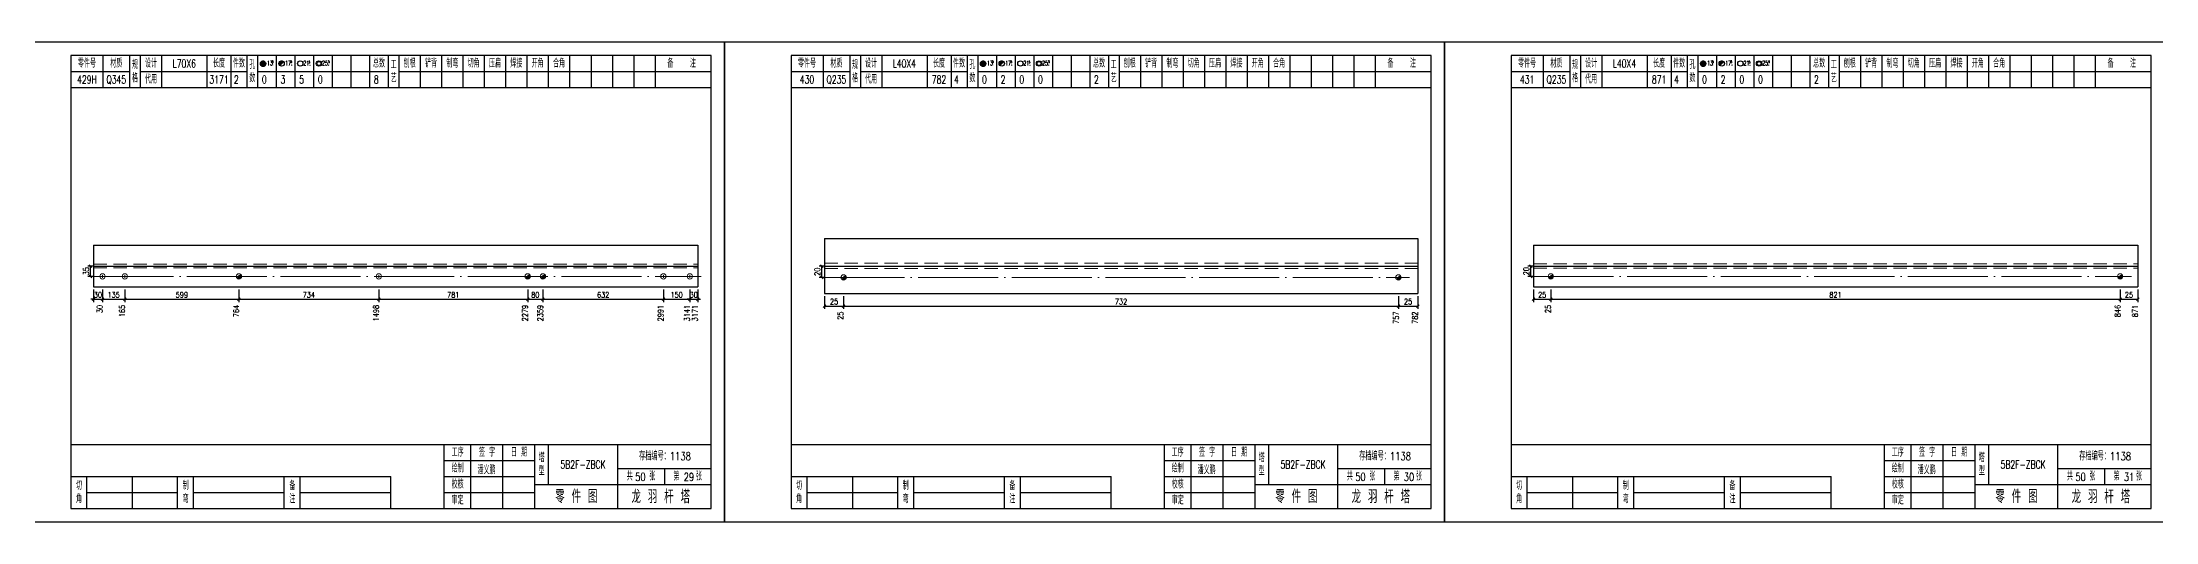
# Model space of a CAD drawing. Header units: millimetres. Extents: x 0 to 30240, y -10896 to -1348.
# Drawn here: x 7574 to 8367, y -3152 to -2972 of the extents above; entities that cross this region are included whole.
import ezdxf
from ezdxf.enums import TextEntityAlignment as Align

# ---------------------------------------------------------------- set-up
doc = ezdxf.new("R2010")
doc.units = ezdxf.units.MM
doc.header["$LTSCALE"] = 20
doc.header["$PDMODE"] = 1
doc.linetypes.add('DASHDOT2X', pattern=[1.75, 1.5, -0.125, 0, -0.125])
doc.linetypes.add('HIDDEN', pattern=[0.375, 0.25, -0.125])
for name, color, linetype, lineweight in [('1', 7, 'Continuous', 25), ('11', 3, 'Continuous', 13), ('2', 1, 'HIDDEN', 13), ('5', 1, 'Continuous', 13), ('7', 2, 'DASHDOT2X', 13)]:
    doc.layers.add(name, color=color, linetype=linetype, lineweight=lineweight)
doc.styles.get("Standard").update_dxf_attribs({"font": 'simplex', "width": 0.7, "bigfont": 'gbhzfs.shx'})
doc.styles.add('SYMBOL_TXT', font='txt.shx', dxfattribs={"width": 0.6})
doc.styles.add('TITLE_TXT', font='simplex.shx', dxfattribs={"width": 0.75, "height": 2.5, "bigfont": 'gbhzfs.shx'})
doc.dimstyles.get("Standard").update_dxf_attribs({"dimtxt": 2.1, "dimasz": 1, "dimexe": 1.05, "dimexo": 0, "dimgap": 0.63, "dimtad": 1, "dimzin": 0, "dimdsep": 46, "dimtxsty": 'standard', "dimblk": 'OBLIQUE', "dimblk1": 'OBLIQUE', "dimblk2": 'OBLIQUE', "dimcen": 0.09, "dimadec": 0, "dimazin": 0, "dimtfac": 1, "dimtdec": 1, "dimtix": 1, "dimtmove": 0, "dimatfit": 3, "dimfxl": 0, "dimtolj": 1, "dimtzin": 0, "dimarcsym": 0})
pattern_1 = [(0, (-3, 0), (0, 0.0125), [])]

# ---------------------------------------------------------------- blocks, each defined once
blk = doc.blocks.new('M12_HOLE')
h = blk.add_hatch()
h.set_pattern_fill('LINE', scale=0.1, style=0)
h.set_pattern_definition(pattern_1)
h.paths.add_polyline_path([(-5, 0, 1), (-1, 0, 1)])
at = {"color": 7}
blk.add_circle((-3, 0), 2, dxfattribs=at)
at = {"color": 7, "attachment_point": 1, "style": 'SYMBOL_TXT'}
for s, insert, char_height, width in [('13\\f??|b0|i0|c0|p54;.', (-0.1, 2.1), 3.5, 5.707), ('5', (3.7, 2.3), 1.8, 2.931)]:
    blk.add_mtext(s, dxfattribs=dict(at, insert=insert, char_height=char_height, width=width))
blk = doc.blocks.new('M16_HOLE')
h = blk.add_hatch()
h.set_pattern_fill('LINE', scale=0.1, style=0)
h.set_pattern_definition(pattern_1)
h.paths.add_polyline_path([(-1.6, 1.4, 0.668179), (-5, 0, 0.198912), (-4.4, -1.4)])
at = {"color": 7}
blk.add_circle((-3, 0), 2, dxfattribs=at)
at = {"color": 7, "attachment_point": 1, "style": 'SYMBOL_TXT'}
for s, insert, char_height, width in [('17.', (-0.4, 2.1), 3.5, 6.316), ('5', (3.6, 2.3), 1.8, 1.822)]:
    blk.add_mtext(s, dxfattribs=dict(at, insert=insert, char_height=char_height, width=width))
blk = doc.blocks.new('M20_HOLE')
at = {"color": 7}
blk.add_circle((-3, 0), 2, dxfattribs=at)
at = {"color": 7, "attachment_point": 1, "style": 'SYMBOL_TXT'}
for s, insert, char_height, width in [('21.', (-0.7, 2), 3.5, 6.074), ('5', (3.3, 2), 1.8, 1.458)]:
    blk.add_mtext(s, dxfattribs=dict(at, insert=insert, char_height=char_height, width=width))
blk = doc.blocks.new('M24_HOLE')
at = {"color": 7}
for radius in [2, 1.5]:
    blk.add_circle((-3, 0), radius, dxfattribs=at)
at = {"color": 7, "attachment_point": 1, "style": 'SYMBOL_TXT'}
for s, insert, char_height, width in [('25.', (-0.7, 2.1), 3.5, 2.429), ('5', (3.9, 2.3), 1.8, 1.944)]:
    blk.add_mtext(s, dxfattribs=dict(at, insert=insert, char_height=char_height, width=width))
blk = doc.blocks.new('JgCard')
for p, q in [((270, 180), (0, 180)), ((0, 180), (0, 0)), ((265, 175), (25, 175)), ((25, 175), (25, 5)), ((37, 175), (37, 163)), ((47, 175), (47, 163)), ((51, 175), (51, 163)), ((59, 175), (59, 163)), ((76, 175), (76, 163)), ((85, 175), (85, 163)), ((91, 175), (91, 163)), ((95, 175), (95, 163)), ((102, 175), (102, 163)), ((109, 175), (109, 163)), ((116, 175), (116, 163)), ((123, 175), (123, 163)), ((130, 175), (130, 163)), ((137, 175), (137, 163)), ((144, 175), (144, 163)), ((148, 175), (148, 163)), ((156, 175), (156, 163)), ((164, 175), (164, 163)), ((172, 175), (172, 163)), ((180, 175), (180, 163)), ((188, 175), (188, 163)), ((196, 175), (196, 163)), ((204, 175), (204, 163)), ((212, 175), (212, 163)), ((220, 175), (220, 163)), ((228, 175), (228, 163)), ((236, 175), (236, 163)), ((244, 175), (244, 163)), ((265, 5), (265, 175)), ((270, 0), (270, 180)), ((25, 169), (47, 169)), ((51, 169), (91, 169)), ((95, 169), (144, 169)), ((148, 169), (265, 169)), ((25, 163), (265, 163)), ((25, 29), (265, 29)), ((165, 5), (165, 29)), ((175, 5), (175, 29)), ((187, 5), (187, 29)), ((199, 5), (199, 29)), ((204, 29), (204, 14)), ((230, 5), (230, 29)), ((25, 17), (145, 17)), ((31, 5), (31, 17)), ((48, 17), (48, 5)), ((65, 5), (65, 17)), ((71, 5), (71, 17)), ((105, 5), (105, 17)), ((111, 5), (111, 17)), ((145, 5), (145, 17)), ((165, 23), (199, 23)), ((165, 17), (199, 17)), ((230, 20), (265, 20)), ((247.5, 20), (247.5, 14)), ((31, 11), (65, 11)), ((71, 11), (105, 11)), ((111, 11), (145, 11)), ((165, 11), (199, 11)), ((199, 14), (265, 14)), ((0, 0), (270, 0)), ((25, 5), (265, 5))]:
    blk.add_line(p, q)
blk.add_lwpolyline([(96.03, 171.99, -1), (98.03, 171.99, -1)], format="xyb", close=True)
blk.add_point((145, 96))
at = {"xscale": 0.5, "yscale": 0.5, "zscale": 0.5}
for name, p in [('M12_HOLE', (98.53, 171.99)), ('M16_HOLE', (105.5, 172)), ('M20_HOLE', (112.5, 172)), ('M24_HOLE', (119.5, 172))]:
    blk.add_blockref(name, p, dxfattribs=at)
at = {"style": 'TITLE_TXT', "width": 0.75}
for s, height, p in [('存档编号：1138', 3.076, (238.02, 23.07)), ('潘义鹏', 3, (177.45, 17.91)), ('龙 羽 杆 塔', 5, (235.17, 6.97))]:
    blk.add_text(s, height=height, dxfattribs=at).set_placement(p)
at = {"attachment_point": 5, "style": 'TITLE_TXT'}
for s, insert, char_height, width in [('零件号', (31, 172), 3, 15), ('材质', (42, 172), 3, 8), ('规格', (49, 169), 3, 4), ('代用', (55, 166), 3, 8), ('设计', (55, 172), 3, 8), ('长度', (80.5, 172), 3, 8), ('件数', (88, 172), 3, 6), ('孔数', (93, 169), 3, 4), ('总数', (140.5, 172), 3, 7), ('工\\P艺', (146, 169), 3, 4), ('刨根', (152, 172), 3, 8), ('铲背', (160, 172), 3, 8), ('制弯', (168, 172), 3, 8), ('切角', (176, 172), 3, 8), ('压扁', (184, 172), 3, 8), ('焊接', (192, 172), 3, 8), ('开角', (200, 172), 3, 8), ('合角', (208, 172), 3, 8), ('备    注', (254, 172), 3, 22), ('工序', (170, 26), 3, 10), ('签 字', (181, 26), 3, 12), ('日 期', (193, 26), 3, 12), ('塔\\P型', (201.5, 21.5), 3, 5), ('绘制', (170, 20), 3, 10), ('共    张', (238.75, 17), 3, 17.5), ('第    张', (256.25, 17), 3, 17.5), ('切\\P角', (28, 11), 3, 6), ('制\\P弯', (68, 11), 3, 6), ('备\\P注', (108, 11), 3, 6), ('校核', (170, 14), 3, 10), ('审定', (170, 8), 3, 10), ('零 件 图', (214.5, 9.5), 5, 31)]:
    blk.add_mtext(s, dxfattribs=dict(at, insert=insert, char_height=char_height, width=width))
blk = doc.blocks.new('M20')
for p, q in [((-0.5, 0), (0.5, 0)), ((0, -0.5), (0, 0.5))]:
    blk.add_line(p, q)
blk.add_circle((0, 0), 1)
blk = doc.blocks.new('M16')
for p, q in [((-0.71, -0.71), (0.71, 0.71)), ((-0.4, 0), (0.4, 0)), ((0, 0.4), (0, -0.4))]:
    blk.add_line(p, q)
blk.add_circle((0, 0), 1)
for radius in [0.8, 0.6, 0.4, 0.2]:
    blk.add_arc((0, 0), radius, 225, 45)
blk = doc.blocks.new('_Oblique')
at = {"color": 0, "linetype": 'ByBlock', "lineweight": -2}
blk.add_line((-0.5, -0.5), (0.5, 0.5), dxfattribs=at)
blk = doc.blocks.new('*D2153')
at = {"layer": '11', "color": 0, "lineweight": -2}
for p, q in [((7593.4, -3064.98), (7593.4, -3069.71)), ((7596.84, -3064.98), (7596.84, -3069.71)), ((7593.4, -3068.66), (7592.4, -3068.66)), ((7593.4, -3068.66), (7596.84, -3068.66)), ((7596.84, -3068.66), (7597.84, -3068.66))]:
    blk.add_line(p, q, dxfattribs=at)
at = {"layer": 'Defpoints', "color": 0}
for p in [(7593.4, -3064.98), (7596.84, -3064.98), (7596.84, -3068.66)]:
    blk.add_point(p, dxfattribs=at)
at = {"layer": '11', "color": 0, "lineweight": -2}
blk.add_blockref('_Oblique', (7593.4, -3068.66), dxfattribs=at)
at = {"layer": '11', "color": 0, "lineweight": -2, "rotation": 180}
blk.add_blockref('_Oblique', (7596.84, -3068.66), dxfattribs=at)
at = {"layer": '11', "color": 0, "insert": (7595.12, -3066.98), "char_height": 2.1, "attachment_point": 5}
blk.add_mtext('\\A1;30', dxfattribs=at)
blk = doc.blocks.new('*D2161')
at = {"layer": '11', "color": 0, "lineweight": -2}
for p, q in [((7817.06, -3064.98), (7817.06, -3069.71)), ((7820, -3064.98), (7820, -3069.71)), ((7817.06, -3068.66), (7816.06, -3068.66)), ((7817.06, -3068.66), (7820, -3068.66)), ((7820, -3068.66), (7821, -3068.66))]:
    blk.add_line(p, q, dxfattribs=at)
at = {"layer": 'Defpoints', "color": 0}
for p in [(7817.06, -3064.98), (7820, -3064.98), (7820, -3068.66)]:
    blk.add_point(p, dxfattribs=at)
at = {"layer": '11', "color": 0, "lineweight": -2}
blk.add_blockref('_Oblique', (7817.06, -3068.66), dxfattribs=at)
at = {"layer": '11', "color": 0, "lineweight": -2, "rotation": 180}
blk.add_blockref('_Oblique', (7820, -3068.66), dxfattribs=at)
at = {"layer": '11', "color": 0, "insert": (7818.53, -3066.98), "char_height": 2.1, "attachment_point": 5}
blk.add_mtext('\\A1;30', dxfattribs=at)

msp = doc.modelspace()

# ---------------------------------------------------------------- linework, layer by layer
at = {"layer": '1'}
for p, q in [((7593.4, -3048.392), (7593.4, -3063.932)), ((7593.4, -3048.392), (7820, -3048.392)), ((7820, -3048.392), (7820, -3063.932)), ((7867.6, -3045.872), (7867.6, -3066.452)), ((7867.6, -3045.872), (8090, -3045.872)), ((8090, -3045.872), (8090, -3066.452)), ((8133.4, -3048.392), (8133.4, -3063.932)), ((8133.4, -3048.392), (8360, -3048.392)), ((8360, -3048.392), (8360, -3063.932)), ((7593.4, -3056.162), (7820, -3056.162)), ((7867.6, -3056.162), (8090, -3056.162)), ((8133.4, -3056.162), (8360, -3056.162)), ((7593.4, -3063.932), (7820, -3063.932)), ((7867.6, -3066.452), (8090, -3066.452)), ((8133.4, -3063.932), (8360, -3063.932))]:
    msp.add_line(p, q, dxfattribs=at)
at = {"layer": '2'}
for p, q in [((7593.4, -3055.496), (7820, -3055.496)), ((7593.4, -3056.828), (7820, -3056.828)), ((7867.6, -3055.133), (8090, -3055.133)), ((7867.6, -3057.066), (8090, -3057.066)), ((8133.4, -3055.385), (8360, -3055.385)), ((8133.4, -3056.939), (8360, -3056.939))]:
    msp.add_line(p, q, dxfattribs=at)
at = {"layer": '7'}
for p, q in [((7593.4, -3060.047), (7821.26, -3060.047)), ((7867.6, -3060.452), (7878.906, -3060.452)), ((7867.6, -3060.452), (8086.96, -3060.452)), ((8133.4, -3060.047), (8357.577, -3060.047))]:
    msp.add_line(p, q, dxfattribs=at)

# ---------------------------------------------------------------- block references
at = {"layer": '1'}
for p in [(7560, -3152.162), (7830, -3152.162), (8100, -3152.162)]:
    msp.add_blockref('JgCard', p, dxfattribs=at)
at = {"layer": '5'}
for name, p in [('M20', (7596.84, -3060.047)), ('M20', (7605.191, -3060.047)), ('M16', (7647.995, -3060.047)), ('M20', (7700.447, -3060.047)), ('M16', (7756.257, -3060.047)), ('M16', (7761.973, -3060.047)), ('M20', (7807.136, -3060.047)), ('M20', (7817.06, -3060.047)), ('M16', (7874.706, -3060.452)), ('M16', (8082.76, -3060.452)), ('M16', (8139.9, -3060.047)), ('M16', (8353.377, -3060.047))]:
    msp.add_blockref(name, p, dxfattribs=at)

# ---------------------------------------------------------------- texts
at = {"style": 'TITLE_TXT', "width": 0.75}
for s, p in [('50', (7796.602, -3136.805)), ('29', (7814.791, -3136.851)), ('50', (8066.602, -3136.805)), ('30', (8084.791, -3136.851)), ('50', (8336.602, -3136.805)), ('31', (8354.791, -3136.851))]:
    msp.add_text(s, height=3, dxfattribs=at).set_placement(p)
at = {"layer": '1', "width": 0.7}
for s, p in [('L70X6', (7627.5, -2980.162)), ('L40X4', (7897.5, -2980.162)), ('L40X4', (8167.5, -2980.162)), ('429H', (7591, -2986.162)), ('Q345', (7602, -2986.162)), ('3171', (7640.5, -2986.162)), ('2', (7647, -2986.162)), ('0', (7657.5, -2986.162)), ('3', (7664.5, -2986.162)), ('5', (7671.5, -2986.162)), ('0', (7678.5, -2986.162)), ('8', (7699.5, -2986.162)), ('430', (7861, -2986.162)), ('Q235', (7872, -2986.162)), ('782', (7910.5, -2986.162)), ('4', (7917, -2986.162)), ('0', (7927.5, -2986.162)), ('2', (7934.5, -2986.162)), ('0', (7941.5, -2986.162)), ('0', (7948.5, -2986.162)), ('2', (7969.5, -2986.162)), ('431', (8131, -2986.162)), ('Q235', (8142, -2986.162)), ('871', (8180.5, -2986.162)), ('4', (8187, -2986.162)), ('0', (8197.5, -2986.162)), ('2', (8204.5, -2986.162)), ('0', (8211.5, -2986.162)), ('0', (8218.5, -2986.162)), ('2', (8239.5, -2986.162))]:
    msp.add_text(s, height=3, dxfattribs=at).set_placement(p, align=Align.MIDDLE_CENTER)
for s, p in [('30', (7596.84, -3070.757)), ('165', (7605.193, -3070.757)), ('764', (7647.997, -3070.757)), ('1498', (7700.445, -3070.757)), ('2279', (7756.292, -3070.757)), ('2359', (7762.009, -3070.757)), ('2991', (7807.137, -3070.757)), ('3141', (7817.062, -3070.757)), ('3171', (7820, -3070.757)), ('25', (7874.614, -3073.277)), ('757', (8082.894, -3073.277)), ('782', (8090, -3073.277)), ('25', (8139.9, -3070.757)), ('846', (8353.486, -3070.757)), ('871', (8360, -3070.757))]:
    msp.add_text(s, height=2.1, rotation=90, dxfattribs=at).set_placement(p, align=Align.RIGHT)
at = {"layer": '1', "char_height": 3, "width": 26, "attachment_point": 5}
for insert in [(7777, -3130.662), (8047, -3130.662), (8317, -3130.662)]:
    msp.add_mtext('5B2F-ZBCK', dxfattribs=dict(at, insert=insert))

# ---------------------------------------------------------------- dimensions: what is measured, and where the dimension line sits
at = {"layer": '1'}
for base, p1, p2, text in [((7592.35, -3056.162), (7593.35, -3060.047), (7593.35, -3056.162), '35'), ((7866.55, -3056.162), (7867.55, -3060.452), (7867.55, -3056.162), '20'), ((8132.35, -3056.162), (8133.35, -3060.047), (8133.35, -3056.162), '20')]:
    msp.add_linear_dim(base=base, p1=p1, p2=p2, angle=90, text=text, dimstyle='standard', dxfattribs=at).render()
at = {"layer": '11'}
for base, p1, p2, picture, middle in [((7596.84, -3068.657), (7593.4, -3064.982), (7596.84, -3064.982), '*D2153', (7595.12, -3066.977)), ((7820, -3068.657), (7817.06, -3064.982), (7820, -3064.982), '*D2161', (7818.53, -3066.977))]:
    dim = msp.add_linear_dim(base=base, p1=p1, p2=p2, text='30', dimstyle='standard', dxfattribs=at)
    dim.commit()
    dim.dimension.update_dxf_attribs({"geometry": picture, "text_midpoint": middle})
for base, p1, p2, text in [((7605.191, -3068.657), (7596.84, -3064.982), (7605.191, -3064.982), '135'), ((7647.995, -3068.657), (7605.191, -3064.982), (7647.995, -3064.982), '599'), ((7700.447, -3068.657), (7647.995, -3064.982), (7700.447, -3064.982), '734'), ((7756.257, -3068.657), (7700.447, -3064.982), (7756.257, -3064.982), '781'), ((7761.973, -3068.657), (7756.257, -3064.982), (7761.973, -3064.982), '80'), ((7807.136, -3068.657), (7761.973, -3064.982), (7807.136, -3064.982), '632'), ((7817.06, -3068.657), (7807.136, -3064.982), (7817.06, -3064.982), '150'), ((8139.9, -3068.657), (8133.4, -3064.982), (8139.9, -3064.982), '25'), ((8353.377, -3068.657), (8139.9, -3064.982), (8353.377, -3064.982), '821'), ((8360, -3068.657), (8353.377, -3064.982), (8360, -3064.982), '25'), ((7874.706, -3071.177), (7867.6, -3067.502), (7874.706, -3067.502), '25'), ((8082.76, -3071.177), (7874.706, -3067.502), (8082.76, -3067.502), '732'), ((8090, -3071.177), (8082.76, -3067.502), (8090, -3067.502), '25')]:
    msp.add_linear_dim(base=base, p1=p1, p2=p2, text=text, dimstyle='standard', dxfattribs=at).render()

doc.saveas('drawing.dxf')
